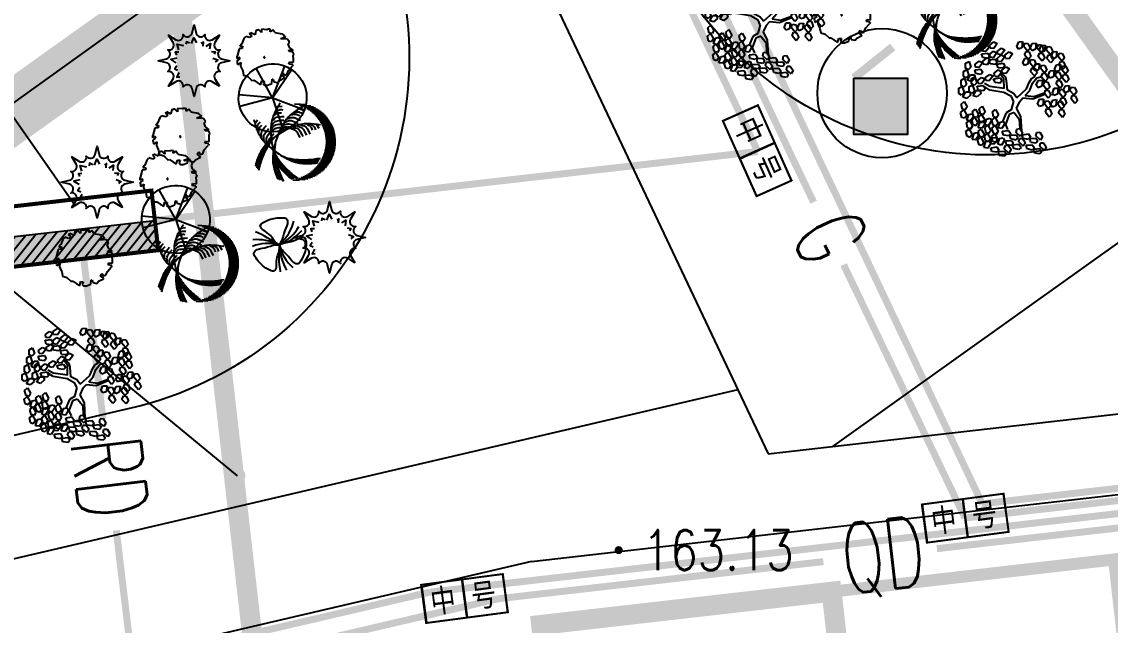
# Model space of a CAD drawing. Extents: x -809667 to 586099, y 3084146 to 3634412.
# Drawn here: x 381281.8 to 381308.98, y 3086108.01 to 3086123.09 of the extents above; entities that cross this region are included whole.
import ezdxf
from ezdxf.enums import TextEntityAlignment as Align

# ---------------------------------------------------------------- set-up
doc = ezdxf.new("R2010")
doc.units = 0
doc.header["$LTSCALE"] = 0.5
doc.header["$PDSIZE"] = 0.2
doc.linetypes.add('CONTINOUS', pattern=[0])
doc.layers.get('0').update_dxf_attribs({"linetype": 'CONTINUOUS'})
for name, color, linetype in [('A-S-TREE', 95, 'CONTINUOUS'), ('DIM-照明', 3, 'CONTINUOUS'), ('DIM-箱柜', 3, 'CONTINUOUS'), ('DIM-通讯', 3, 'CONTINUOUS'), ('E-DIM-DQ', 7, 'CONTINUOUS'), ('E-SIG_TEXT', 7, 'CONTINUOUS'), ('EQUIP-箱柜', 3, 'CONTINUOUS'), ('GCD', 252, 'CONTINUOUS'), ('JZD', 7, 'CONTINUOUS'), ('TREE', 3, 'CONTINUOUS'), ('WIRE-动力', 2, 'CONTINUOUS'), ('WIRE-照明', 1, 'CONTINUOUS'), ('WIRE-通讯', 4, 'CONTINUOUS'), ('乔木', 84, 'CONTINUOUS'), ('文字', 7, 'CONTINUOUS'), ('树木', 94, 'CONTINUOUS')]:
    doc.layers.add(name, color=color, linetype=linetype)
doc.styles.add('-宋体', font='', dxfattribs={"width": 0.6})
doc.styles.add('_TEL_DIM', font='SIMPLEX', dxfattribs={"width": 0.8, "height": 3.5, "bigfont": 'HZTXT'})
doc.styles.get("Standard").update_dxf_attribs({"font": 'rs.shx', "bigfont": 'hztxt.shx'})
doc.styles.get('-宋体').set_extended_font_data('NSimSun')

# ---------------------------------------------------------------- blocks, each defined once
blk = doc.blocks.new('GC200')
at = {"color": 0, "linetype": 'Continuous', "const_width": 0.2, "flags": 128}
blk.add_lwpolyline([(-0.1, 0, 1), (0.1, 0, 1)], format="xyb", close=True, dxfattribs=at)
blk = doc.blocks.new('幌伞枫')
at = {"layer": '乔木', "color": 0}
for p, q in [((-531, 995), (-450, 1054)), ((-450, 1054), (-384, 1025)), ((-9, 966), (27, 1054)), ((27, 1054), (101, 1061)), ((101, 1061), (86, 944)), ((-685, 826), (-567, 841)), ((-677, 937), (-604, 995)), ((-670, 878), (-677, 937)), ((-604, 870), (-670, 878)), ((-604, 995), (-531, 966)), ((-531, 966), (-604, 870)), ((-567, 841), (-531, 782)), ((-523, 937), (-531, 995)), ((-531, 819), (-457, 878)), ((-450, 929), (-523, 937)), ((-457, 878), (-391, 848)), ((-391, 848), (-457, 746)), ((-384, 1025), (-450, 929)), ((-384, 870), (-303, 937)), ((-377, 819), (-384, 870)), ((-237, 900), (-310, 804)), ((-303, 937), (-237, 900)), ((-237, 797), (-156, 863)), ((-156, 863), (-90, 826)), ((20, 915), (-9, 966)), ((86, 944), (20, 915)), ((123, 966), (145, 1032)), ((196, 878), (123, 966)), ((137, 804), (167, 870)), ((145, 1032), (203, 1025)), ((167, 870), (225, 863)), ((247, 937), (196, 878)), ((203, 1025), (247, 937)), ((225, 863), (262, 775)), ((247, 937), (284, 1025)), ((284, 885), (247, 937)), ((284, 1025), (365, 1032)), ((350, 915), (284, 885)), ((365, 1032), (350, 915)), ((380, 937), (409, 1003)), ((460, 848), (380, 937)), ((402, 775), (424, 841)), ((409, 1003), (468, 995)), ((424, 900), (460, 988)), ((453, 848), (424, 900)), ((424, 841), (482, 834)), ((519, 878), (453, 848)), ((460, 988), (534, 995)), ((504, 900), (460, 848)), ((468, 995), (504, 900)), ((534, 995), (519, 878)), ((556, 900), (578, 966)), ((629, 812), (556, 900)), ((578, 966), (636, 959)), ((681, 870), (629, 812)), ((636, 959), (681, 870)), ((651, 775), (688, 863)), ((688, 863), (761, 870)), ((761, 870), (747, 753)), ((783, 775), (805, 841)), ((805, 841), (864, 834)), ((-993, 643), (-927, 680)), ((-993, 548), (-993, 643)), ((-927, 680), (-890, 570)), ((-810, 628), (-736, 687)), ((-802, 570), (-810, 628)), ((-736, 687), (-663, 658)), ((-663, 658), (-736, 562)), ((-663, 753), (-685, 826)), ((-567, 738), (-663, 753)), ((-663, 687), (-582, 746)), ((-655, 628), (-663, 687)), ((-582, 614), (-655, 628)), ((-582, 746), (-516, 716)), ((-516, 716), (-582, 614)), ((-531, 782), (-567, 738)), ((-545, 709), (-428, 724)), ((-523, 636), (-545, 709)), ((-523, 760), (-531, 819)), ((-457, 746), (-523, 760)), ((-421, 621), (-523, 636)), ((-428, 724), (-384, 665)), ((-384, 665), (-421, 621)), ((-391, 628), (-274, 643)), ((-369, 555), (-391, 628)), ((-384, 738), (-310, 804)), ((-377, 680), (-384, 738)), ((-310, 804), (-377, 819)), ((-310, 672), (-377, 680)), ((-310, 804), (-237, 768)), ((-237, 768), (-310, 672)), ((-274, 643), (-237, 592)), ((-230, 738), (-237, 797)), ((-156, 731), (-230, 738)), ((-90, 826), (-156, 731)), ((108, 650), (145, 738)), ((137, 599), (108, 650)), ((211, 716), (137, 804)), ((203, 628), (137, 599)), ((145, 738), (218, 746)), ((218, 746), (203, 628)), ((262, 775), (211, 716)), ((240, 650), (262, 716)), ((313, 562), (240, 650)), ((262, 716), (321, 709)), ((306, 540), (350, 636)), ((321, 709), (365, 621)), ((350, 636), (424, 636)), ((475, 687), (402, 775)), ((424, 636), (409, 518)), ((526, 746), (475, 687)), ((482, 834), (526, 746)), ((570, 738), (600, 804)), ((644, 650), (570, 738)), ((600, 804), (658, 797)), ((695, 709), (644, 650)), ((681, 724), (651, 775)), ((658, 797), (695, 709)), ((747, 753), (681, 724)), ((857, 687), (783, 775)), ((798, 614), (827, 680)), ((827, 680), (886, 672)), ((908, 746), (857, 687)), ((864, 834), (908, 746)), ((886, 672), (923, 584)), ((-1037, 489), (-971, 525)), ((-1037, 393), (-1037, 489)), ((-942, 518), (-993, 548)), ((-971, 525), (-934, 408)), ((-956, 320), (-898, 423)), ((-890, 570), (-942, 518)), ((-898, 423), (-824, 423)), ((-824, 423), (-810, 364)), ((-817, 518), (-699, 533)), ((-795, 445), (-817, 518)), ((-736, 562), (-802, 570)), ((-699, 430), (-795, 445)), ((-699, 533), (-663, 474)), ((-663, 474), (-699, 430)), ((-611, 371), (-531, 430)), ((-531, 430), (-465, 401)), ((-443, 452), (-369, 518)), ((-435, 393), (-443, 452)), ((-274, 548), (-369, 555)), ((-369, 518), (-296, 481)), ((-296, 481), (-369, 386)), ((-257, 346), (-327, 441)), ((-222, 377), (-311, 462)), ((-296, 511), (-215, 577)), ((-288, 452), (-296, 511)), ((-215, 445), (-288, 452)), ((-237, 592), (-274, 548)), ((-215, 577), (-149, 540)), ((-149, 540), (-215, 445)), ((255, 489), (284, 555)), ((328, 401), (255, 489)), ((284, 555), (336, 548)), ((343, 496), (306, 540)), ((365, 621), (313, 562)), ((380, 459), (328, 401)), ((336, 548), (380, 459)), ((336, 393), (344, 419)), ((409, 518), (343, 496)), ((446, 548), (468, 606)), ((519, 452), (446, 548)), ((460, 386), (490, 452)), ((468, 606), (526, 599)), ((490, 452), (541, 445)), ((570, 511), (519, 452)), ((526, 599), (570, 511)), ((541, 445), (585, 349)), ((592, 408), (629, 496)), ((629, 496), (710, 503)), ((710, 503), (695, 386)), ((717, 525), (754, 614)), ((747, 481), (717, 525)), ((725, 408), (754, 474)), ((813, 503), (747, 481)), ((754, 614), (827, 621)), ((754, 474), (813, 467)), ((871, 525), (798, 614)), ((827, 621), (813, 503)), ((813, 467), (849, 371)), ((849, 525), (871, 592)), ((923, 437), (849, 525)), ((864, 364), (893, 430)), ((871, 592), (930, 584)), ((923, 584), (871, 525)), ((893, 430), (952, 423)), ((974, 496), (923, 437)), ((930, 584), (974, 496)), ((952, 423), (989, 335)), ((-1081, 320), (-1015, 357)), ((-1081, 217), (-1081, 320)), ((-1030, 188), (-1081, 217)), ((-986, 364), (-1037, 393)), ((-978, 239), (-1030, 188)), ((-1015, 357), (-978, 239)), ((-934, 408), (-986, 364)), ((-883, 291), (-956, 320)), ((-927, 195), (-861, 225)), ((-883, 349), (-817, 386)), ((-810, 364), (-883, 291)), ((-883, 247), (-883, 349)), ((-832, 217), (-883, 247)), ((-861, 225), (-824, 114)), ((-780, 269), (-832, 217)), ((-817, 386), (-780, 269)), ((-773, 203), (-655, 217)), ((-758, 313), (-685, 371)), ((-751, 254), (-758, 313)), ((-685, 247), (-751, 254)), ((-685, 371), (-619, 342)), ((-619, 342), (-685, 247)), ((-655, 217), (-611, 158)), ((-531, 195), (-633, 254)), ((-604, 313), (-611, 371)), ((-538, 305), (-604, 313)), ((-465, 401), (-538, 305)), ((-457, 342), (-332, 364)), ((-428, 276), (-457, 342)), ((-369, 386), (-435, 393)), ((-332, 261), (-428, 276)), ((-332, 364), (-296, 305)), ((-296, 305), (-332, 261)), ((-252, 158), (-257, 346)), ((-206, 307), (-222, 377)), ((-188, 124), (-206, 307)), ((174, 151), (225, 276)), ((225, 276), (277, 357)), ((240, 122), (291, 261)), ((277, 357), (336, 393)), ((291, 261), (372, 364)), ((365, 225), (402, 313)), ((402, 173), (365, 225)), ((372, 364), (468, 393)), ((402, 313), (482, 320)), ((534, 291), (460, 386)), ((482, 320), (468, 203)), ((497, 225), (526, 291)), ((570, 136), (497, 225)), ((526, 291), (585, 283)), ((585, 349), (534, 291)), ((585, 283), (622, 188)), ((629, 357), (592, 408)), ((695, 386), (629, 357)), ((798, 320), (725, 408)), ((747, 247), (769, 313)), ((820, 158), (747, 247)), ((769, 313), (827, 305)), ((849, 371), (798, 320)), ((871, 217), (820, 158)), ((827, 305), (871, 217)), ((937, 276), (864, 364)), ((879, 122), (923, 210)), ((923, 210), (996, 217)), ((989, 335), (937, 276)), ((996, 217), (981, 100)), ((-1125, 166), (-1059, 195)), ((-1125, 63), (-1125, 166)), ((-1074, 34), (-1125, 63)), ((-1022, 85), (-1074, 34)), ((-1059, 195), (-1022, 85)), ((-1044, -10), (-986, 92)), ((-986, 92), (-912, 92)), ((-898, 34), (-971, -32)), ((-927, 92), (-927, 195)), ((-876, 63), (-927, 92)), ((-912, 92), (-898, 34)), ((-824, 114), (-876, 63)), ((-846, 19), (-788, 122)), ((-773, -3), (-846, 19)), ((-788, 122), (-714, 122)), ((-751, 129), (-773, 203)), ((-699, 63), (-773, -3)), ((-648, 114), (-751, 129)), ((-714, 122), (-699, 63)), ((-611, 158), (-648, 114)), ((-531, 129), (-641, 203)), ((-252, 158), (-531, 195)), ((-259, 85), (-531, 129)), ((-112, 4), (-259, 85)), ((-76, 63), (-188, 124)), ((-76, -84), (-112, 4)), ((-9, -18), (-76, 63)), ((-9, -18), (174, 151)), ((152, 26), (240, 122)), ((152, 26), (318, 4)), ((295, -42), (527, 53)), ((318, 4), (524, 78)), ((468, 203), (402, 173)), ((519, 63), (541, 129)), ((592, -25), (519, 63)), ((541, 129), (600, 122)), ((622, 188), (570, 136)), ((644, 34), (592, -25)), ((600, 122), (644, 34)), ((673, 70), (710, 166)), ((703, 26), (673, 70)), ((769, 48), (703, 26)), ((710, 166), (783, 166)), ((783, 166), (769, 48)), ((805, 78), (827, 144)), ((879, -18), (805, 78)), ((827, 144), (886, 136)), ((915, 78), (879, 122)), ((930, 41), (879, -18)), ((886, 136), (930, 41)), ((981, 100), (915, 78)), ((1011, 122), (1040, 188)), ((1092, 34), (1011, 122)), ((1033, -40), (1055, 26)), ((1040, 188), (1099, 180)), ((1055, 26), (1114, 19)), ((1143, 92), (1092, 34)), ((1099, 180), (1143, 92)), ((1114, 19), (1158, -69)), ((-1081, -142), (-1022, -91)), ((-1052, -238), (-1081, -142)), ((-971, -32), (-1044, -10)), ((-1022, -91), (-964, -194)), ((-964, -194), (-1000, -253)), ((-736, -231), (-677, -179)), ((-677, -179), (-619, -289)), ((-76, -84), (-120, -253)), ((42, -98), (-20, -221)), ((-9, -18), (-9, -18)), ((-9, -18), (-9, -18)), ((-9, -18), (-9, -18)), ((-9, -18), (-9, -18)), ((-9, -18), (-9, -18)), ((-9, -18), (-9, -18)), ((-9, -18), (-9, -18)), ((-9, -18), (-9, -18)), ((-9, -18), (-9, -18)), ((-9, -18), (-9, -18)), ((-9, -18), (-9, -18)), ((-9, -18), (-9, -18)), ((-9, -18), (-9, -18)), ((-9, -18), (-9, -18)), ((-9, -18), (-9, -18)), ((-9, -18), (-9, -18)), ((-9, -18), (-9, -18)), ((-9, -18), (-9, -18)), ((-9, -18), (-9, -18)), ((-9, -18), (-9, -18)), ((-9, -18), (-9, -18)), ((-9, -18), (-9, -18)), ((-9, -18), (-9, -18)), ((-9, -18), (-9, -18)), ((-9, -18), (-9, -18)), ((-9, -18), (-9, -18)), ((-9, -18), (-9, -18)), ((-9, -18), (-9, -18)), ((-9, -18), (-9, -18)), ((-9, -18), (-9, -18)), ((-9, -18), (-9, -18)), ((-9, -18), (-9, -18)), ((-9, -18), (-9, -18)), ((-9, -18), (-9, -18)), ((-9, -18), (-9, -18)), ((-9, -18), (-9, -18)), ((-9, -18), (-9, -18)), ((-9, -18), (-9, -18)), ((-9, -18), (-9, -18)), ((-9, -18), (-9, -18)), ((42, -98), (109, -22)), ((109, -22), (295, -42)), ((387, -142), (424, -47)), ((424, -187), (387, -142)), ((424, -47), (504, -47)), ((490, -165), (424, -187)), ((504, -47), (490, -165)), ((519, -135), (548, -76)), ((592, -231), (519, -135)), ((548, -76), (607, -84)), ((644, -172), (592, -231)), ((607, -84), (644, -172)), ((644, -150), (681, -62)), ((673, -201), (644, -150)), ((739, -172), (673, -201)), ((681, -62), (754, -54)), ((754, -54), (739, -172)), ((776, -150), (805, -84)), ((849, -238), (776, -150)), ((805, -84), (857, -91)), ((820, -84), (849, -18)), ((893, -172), (820, -84)), ((849, -18), (908, -25)), ((901, -187), (849, -238)), ((857, -91), (901, -187)), ((945, -120), (893, -172)), ((908, -25), (945, -120)), ((1106, -128), (1033, -40)), ((1158, -69), (1106, -128)), ((-1089, -304), (-1030, -253)), ((-1067, -399), (-1089, -304)), ((-1008, -414), (-1067, -399)), ((-1000, -253), (-1052, -238)), ((-1030, -253), (-971, -355)), ((-971, -355), (-1008, -414)), ((-971, -451), (-934, -341)), ((-934, -341), (-868, -326)), ((-839, -377), (-898, -465)), ((-876, -443), (-817, -399)), ((-868, -326), (-839, -377)), ((-861, -282), (-802, -238)), ((-839, -385), (-861, -282)), ((-780, -399), (-839, -385)), ((-817, -399), (-758, -502)), ((-802, -238), (-744, -341)), ((-744, -341), (-780, -399)), ((-744, -392), (-685, -341)), ((-722, -487), (-744, -392)), ((-707, -326), (-736, -231)), ((-655, -348), (-707, -326)), ((-685, -341), (-626, -443)), ((-619, -289), (-655, -348)), ((-589, -429), (-523, -414)), ((-523, -414), (-494, -465)), ((-487, -451), (-428, -399)), ((-479, -289), (-421, -245)), ((-457, -385), (-479, -289)), ((-399, -407), (-457, -385)), ((-428, -399), (-369, -510)), ((-421, -245), (-362, -348)), ((-362, -348), (-399, -407)), ((-215, -311), (-285, -477)), ((-156, -341), (-230, -532)), ((-120, -253), (-215, -311)), ((-61, -304), (-156, -341)), ((-61, -304), (38, -431)), ((-20, -221), (62, -380)), ((62, -380), (79, -664)), ((541, -297), (563, -231)), ((614, -392), (541, -297)), ((563, -231), (622, -238)), ((666, -333), (614, -392)), ((622, -238), (666, -333)), ((791, -311), (820, -245)), ((871, -399), (791, -311)), ((820, -245), (879, -253)), ((915, -341), (871, -399)), ((879, -253), (915, -341)), ((-986, -664), (-927, -620)), ((-978, -502), (-920, -458)), ((-956, -598), (-978, -502)), ((-898, -465), (-971, -451)), ((-898, -620), (-956, -598)), ((-927, -620), (-868, -722)), ((-920, -458), (-861, -561)), ((-861, -561), (-898, -620)), ((-846, -539), (-876, -443)), ((-795, -561), (-846, -539)), ((-758, -502), (-795, -561)), ((-751, -598), (-714, -480)), ((-677, -605), (-751, -598)), ((-751, -664), (-692, -620)), ((-663, -502), (-722, -487)), ((-714, -480), (-648, -465)), ((-692, -620), (-633, -722)), ((-626, -524), (-677, -605)), ((-626, -443), (-663, -502)), ((-648, -465), (-626, -524)), ((-626, -539), (-589, -429)), ((-553, -554), (-626, -539)), ((-626, -590), (-567, -546)), ((-597, -693), (-626, -590)), ((-567, -546), (-509, -649)), ((-494, -465), (-553, -554)), ((-465, -546), (-487, -451)), ((-487, -605), (-428, -554)), ((-457, -700), (-487, -605)), ((-413, -568), (-465, -546)), ((-428, -554), (-369, -664)), ((-369, -510), (-413, -568)), ((-369, -598), (-332, -487)), ((-296, -612), (-369, -598)), ((-332, -487), (-266, -473)), ((-244, -524), (-296, -612)), ((-266, -473), (-244, -524)), ((-230, -532), (-186, -627)), ((-24, -686), (-9, -620)), ((-9, -620), (49, -612)), ((38, -431), (49, -612)), ((49, -612), (101, -700)), ((-964, -759), (-986, -664)), ((-912, -781), (-964, -759)), ((-868, -722), (-912, -781)), ((-868, -818), (-832, -700)), ((-795, -825), (-868, -818)), ((-832, -700), (-766, -686)), ((-744, -744), (-795, -825)), ((-766, -686), (-744, -744)), ((-766, -825), (-699, -774)), ((-736, -921), (-766, -825)), ((-729, -759), (-751, -664)), ((-670, -781), (-729, -759)), ((-699, -774), (-641, -884)), ((-633, -722), (-670, -781)), ((-633, -752), (-575, -708)), ((-611, -847), (-633, -752)), ((-545, -708), (-597, -693)), ((-575, -708), (-516, -810)), ((-516, -810), (-553, -869)), ((-509, -649), (-545, -708)), ((-516, -906), (-479, -788)), ((-494, -766), (-435, -715)), ((-472, -862), (-494, -766)), ((-479, -788), (-413, -781)), ((-406, -722), (-457, -700)), ((-384, -832), (-443, -913)), ((-435, -715), (-377, -818)), ((-413, -781), (-384, -832)), ((-377, -818), (-413, -877)), ((-369, -664), (-406, -722)), ((-377, -913), (-340, -803)), ((-340, -803), (-274, -788)), ((-288, -664), (-171, -649)), ((-266, -737), (-288, -664)), ((-274, -788), (-244, -840)), ((-171, -752), (-266, -737)), ((-171, -649), (-127, -708)), ((-127, -708), (-171, -752)), ((-142, -737), (-24, -730)), ((-127, -810), (-142, -737)), ((-24, -832), (-127, -810)), ((64, -766), (-24, -686)), ((-24, -730), (13, -788)), ((13, -788), (-24, -832)), ((27, -869), (42, -803)), ((42, -803), (101, -803)), ((101, -700), (64, -766)), ((93, -730), (218, -715)), ((115, -803), (93, -730)), ((101, -803), (159, -884)), ((218, -818), (115, -803)), ((218, -715), (255, -774)), ((255, -774), (218, -818)), ((240, -803), (358, -796)), ((262, -877), (240, -803)), ((358, -752), (372, -686)), ((446, -832), (358, -752)), ((358, -796), (394, -847)), ((372, -686), (431, -678)), ((431, -678), (482, -766)), ((482, -766), (446, -832)), ((-685, -935), (-736, -921)), ((-641, -884), (-685, -935)), ((-641, -972), (-604, -862)), ((-567, -987), (-641, -972)), ((-553, -869), (-611, -847)), ((-604, -862), (-538, -847)), ((-516, -899), (-567, -987)), ((-538, -847), (-516, -899)), ((-443, -913), (-516, -906)), ((-509, -979), (-391, -965)), ((-487, -1053), (-509, -979)), ((-413, -877), (-472, -862)), ((-391, -965), (-354, -1023)), ((-354, -1023), (-391, -1067)), ((-303, -928), (-377, -913)), ((-362, -1053), (-244, -1045)), ((-244, -840), (-303, -928)), ((-252, -1001), (-230, -935)), ((-164, -1082), (-252, -1001)), ((-244, -1045), (-208, -1097)), ((-230, -847), (-112, -840)), ((-208, -921), (-230, -847)), ((-230, -935), (-178, -928)), ((-112, -935), (-208, -921)), ((-178, -928), (-120, -1016)), ((-120, -1016), (-164, -1082)), ((-112, -840), (-76, -891)), ((-76, -891), (-112, -935)), ((-90, -921), (27, -913)), ((-68, -994), (-90, -921)), ((27, -1016), (-68, -994)), ((115, -950), (27, -869)), ((27, -913), (71, -972)), ((71, -972), (27, -1016)), ((159, -884), (115, -950)), ((167, -928), (284, -921)), ((189, -1001), (167, -928)), ((284, -1023), (189, -1001)), ((358, -891), (262, -877)), ((284, -921), (328, -979)), ((328, -979), (284, -1023)), ((313, -1009), (431, -994)), ((328, -1082), (313, -1009)), ((394, -847), (358, -891)), ((431, -950), (446, -884)), ((519, -1031), (431, -950)), ((431, -994), (468, -1053)), ((446, -884), (504, -884)), ((504, -884), (556, -965)), ((556, -965), (519, -1031)), ((-391, -1067), (-487, -1053)), ((-347, -1126), (-362, -1053)), ((-244, -1141), (-347, -1126)), ((-208, -1097), (-244, -1141)), ((431, -1097), (328, -1082)), ((468, -1053), (431, -1097))]:
    blk.add_line(p, q, dxfattribs=at)
blk = doc.blocks.new('*E54')
at = {"layer": 'TREE', "color": 0}
blk.add_ellipse((-2.37, 3.56), major_axis=(2.7, 1.39), ratio=1, start_param=0.518575, end_param=0.519414, dxfattribs=at)
blk = doc.blocks.new('A$C4C586FE1')
at = {"layer": 'TREE', "color": 0}
for p, q in [((1100, 2801), (873, 2660)), ((1294, 2743), (1193, 2819)), ((1261, 2599), (1294, 2743)), ((1418, 2836), (1389, 2617)), ((1787, 2660), (1418, 2836)), ((514, 2441), (288, 2276)), ((288, 2276), (288, 2250)), ((288, 2250), (484, 2157)), ((570, 2555), (514, 2441)), ((785, 2557), (585, 2566)), ((842, 2436), (785, 2557)), ((885, 2449), (842, 2436)), ((873, 2660), (885, 2449)), ((1389, 2617), (1261, 2599)), ((1875, 2686), (1787, 2660)), ((2108, 2532), (1875, 2686)), ((2261, 2516), (2108, 2532)), ((2273, 2551), (2261, 2516)), ((2411, 2297), (2336, 2500)), ((2434, 2275), (2411, 2297)), ((2565, 2086), (2434, 2275)), ((171, 1878), (16, 1628)), ((208, 2079), (171, 1878)), ((330, 2136), (208, 2079)), ((422, 2031), (330, 2136)), ((484, 2157), (422, 2031)), ((2577, 1905), (2565, 2086)), ((2688, 2051), (2577, 1905)), ((2666, 1735), (2772, 1843)), ((2724, 1646), (2666, 1735)), ((2799, 1744), (2724, 1646)), ((173, 1443), (0, 1425)), ((0, 1425), (27, 1279)), ((6, 1547), (198, 1550)), ((27, 1279), (67, 1102)), ((67, 988), (67, 1102)), ((198, 1550), (173, 1443)), ((2632, 1202), (2788, 1244)), ((2635, 1086), (2632, 1202)), ((2775, 1105), (2635, 1086)), ((2702, 978), (2775, 1105)), ((2788, 1244), (2821, 1629)), ((67, 988), (157, 906)), ((335, 852), (122, 842)), ((123, 841), (320, 727)), ((157, 906), (291, 931)), ((291, 931), (335, 852)), ((320, 727), (414, 564)), ((414, 564), (369, 464)), ((2275, 501), (2371, 599)), ((2371, 599), (2563, 580)), ((2643, 702), (2702, 978)), ((513, 326), (783, 402)), ((827, 368), (610, 253)), ((783, 402), (827, 368)), ((1176, 133), (821, 132)), ((1176, 133), (1302, 10)), ((1302, 10), (1413, 132)), ((1413, 132), (1432, 0)), ((1540, 5), (1587, 59)), ((1587, 59), (1859, 85)), ((1826, 254), (2000, 124)), ((1859, 85), (1826, 254)), ((2130, 415), (2352, 350)), ((2132, 192), (2130, 415)), ((2419, 413), (2275, 501))]:
    blk.add_line(p, q, dxfattribs=at)
at = {"layer": 'TREE', "color": 0, "extrusion": (0, 0, -1)}
for major_axis, start_param, end_param in [((1003, 1003), -1.011805, -0.945114), ((1003, 1003), -1.426629, -1.413216), ((1003, 1003), -0.139248, -0.081961), ((839, 1144), 0.475418, 0.633835), ((1003, 1003), 0.553886, 0.636541), ((1003, 1003), 4.017991, 4.075425), ((1003, 1003), 1.314933, 1.417635), ((839, 1143), 3.200433, 3.340883), ((839, 1144), 2.942836, 3.115157), ((1003, 1003), 2.270337, 2.346427), ((1003, 1003), 1.829101, 1.934165), ((1003, 1003), 1.573401, 1.638153)]:
    blk.add_ellipse((1418, 1418), major_axis=major_axis, ratio=1, start_param=start_param, end_param=end_param, dxfattribs=at)
at = {"layer": 'TREE', "color": 0, "linetype": 'Continuous'}
for start_param, end_param in [(0.01341, 3.155003), (3.155003, 6.296595)]:
    blk.add_ellipse((1466, 1447), major_axis=(19.2, 19.2), ratio=1, start_param=start_param, end_param=end_param, dxfattribs=at)
at = {"layer": 'TREE', "color": 8, "linetype": 'CONTINOUS', "extrusion": (0, 0, -1), "xscale": 467.4085850556439, "yscale": 467.4085850556439, "zscale": -467.4085850556439, "rotation": 278.9250190116231}
blk.add_blockref('*E54', (-2893, 66), dxfattribs=at)
blk = doc.blocks.new('03')
at = {"layer": '树木', "color": 0}
for p, q in [((-0.472, 1.383), (-0.618, 1.088)), ((-0.428, 1.405), (-0.573, 1.111)), ((-0.385, 1.424), (-0.53, 1.131)), ((-0.343, 1.441), (-0.488, 1.149)), ((-0.303, 1.456), (-0.447, 1.164)), ((-0.263, 1.468), (-0.407, 1.178)), ((-0.224, 1.479), (-0.367, 1.189)), ((-0.186, 1.489), (-0.329, 1.199)), ((-0.148, 1.496), (-0.291, 1.208)), ((-0.112, 1.503), (-0.254, 1.215)), ((-0.076, 1.508), (-0.218, 1.221)), ((-0.04, 1.512), (-0.182, 1.225)), ((-0.005, 1.516), (-0.147, 1.229)), ((0.029, 1.518), (-0.112, 1.231)), ((0.063, 1.519), (-0.078, 1.232)), ((0.097, 1.519), (-0.045, 1.233)), ((0.13, 1.518), (-0.011, 1.232)), ((0.163, 1.516), (0.021, 1.231)), ((0.195, 1.513), (0.054, 1.229)), ((0.227, 1.51), (0.086, 1.225)), ((0.258, 1.506), (0.117, 1.221)), ((0.289, 1.501), (0.148, 1.217)), ((0.32, 1.495), (0.179, 1.211)), ((0.35, 1.488), (0.209, 1.205)), ((0.38, 1.481), (0.239, 1.198)), ((0.409, 1.473), (0.269, 1.19)), ((0.438, 1.464), (0.298, 1.182)), ((0.467, 1.455), (0.327, 1.173)), ((0.496, 1.445), (0.356, 1.163)), ((0.524, 1.434), (0.384, 1.152)), ((0.552, 1.423), (0.412, 1.141)), ((0.579, 1.411), (0.44, 1.129)), ((0.606, 1.398), (0.467, 1.117)), ((0.633, 1.384), (0.494, 1.104)), ((0.66, 1.37), (0.521, 1.09)), ((-0.875, 1.043), (-1.045, 0.699)), ((-0.794, 1.14), (-0.951, 0.823)), ((-0.728, 1.204), (-0.881, 0.896)), ((-0.67, 1.254), (-0.82, 0.951)), ((-0.616, 1.295), (-0.765, 0.994)), ((-0.566, 1.329), (-0.714, 1.031)), ((-0.518, 1.358), (-0.665, 1.062)), ((-0.197, 1.084), (-0.062, 1.101)), ((0.686, 1.355), (0.547, 1.075)), ((0.712, 1.34), (0.573, 1.06)), ((0.737, 1.324), (0.598, 1.044)), ((0.762, 1.307), (0.624, 1.028)), ((0.787, 1.289), (0.649, 1.01)), ((0.811, 1.271), (0.673, 0.992)), ((0.835, 1.252), (0.697, 0.974)), ((0.859, 1.233), (0.721, 0.954)), ((0.883, 1.212), (0.745, 0.934)), ((0.906, 1.191), (0.768, 0.913)), ((0.928, 1.169), (0.791, 0.892)), ((0.95, 1.146), (0.813, 0.869)), ((0.972, 1.123), (0.835, 0.846)), ((0.994, 1.098), (0.857, 0.822)), ((1.015, 1.073), (0.878, 0.797)), ((1.035, 1.047), (0.899, 0.771)), ((1.055, 1.02), (0.919, 0.744)), ((-0.86, 0.779), (-0.766, 0.877)), ((-0.795, 0.668), (-0.782, 0.7)), ((-0.782, 0.7), (-0.769, 0.724)), ((-0.769, 0.724), (-0.755, 0.744)), ((-0.755, 0.744), (-0.737, 0.761)), ((-0.737, 0.761), (-0.713, 0.779)), ((-0.713, 0.779), (-0.683, 0.8)), ((-0.701, 0.662), (-0.677, 0.68)), ((-0.677, 0.68), (-0.647, 0.701)), ((-0.337, 0.801), (-0.289, 0.833)), ((-0.337, 0.672), (-0.302, 0.707)), ((-0.302, 0.9), (-0.254, 0.932)), ((-0.302, 0.707), (-0.271, 0.733)), ((-0.289, 0.833), (-0.251, 0.857)), ((-0.271, 0.733), (-0.237, 0.751)), ((-0.254, 0.932), (-0.216, 0.957)), ((-0.251, 0.857), (-0.221, 0.874)), ((-0.237, 0.751), (-0.198, 0.763)), ((-0.221, 0.874), (-0.196, 0.885)), ((-0.216, 0.957), (-0.187, 0.974)), ((-0.198, 0.763), (-0.148, 0.77)), ((-0.196, 0.885), (-0.172, 0.891)), ((-0.187, 0.974), (-0.161, 0.985)), ((-0.172, 0.891), (-0.147, 0.893)), ((-0.161, 0.985), (-0.138, 0.991)), ((-0.148, 0.77), (-0.082, 0.775)), ((-0.147, 0.893), (-0.118, 0.892)), ((-0.138, 0.991), (-0.113, 0.992)), ((-0.118, 0.892), (-0.081, 0.889)), ((-0.113, 0.992), (-0.083, 0.991)), ((-0.083, 0.991), (-0.047, 0.988)), ((-0.082, 0.775), (0.003, 0.779)), ((1.075, 0.992), (0.939, 0.717)), ((1.094, 0.963), (0.958, 0.688)), ((1.112, 0.933), (0.977, 0.658)), ((1.13, 0.902), (0.995, 0.628)), ((1.148, 0.869), (1.012, 0.596)), ((1.165, 0.835), (1.029, 0.562)), ((1.181, 0.8), (1.046, 0.528)), ((1.196, 0.764), (1.061, 0.492)), ((1.211, 0.725), (1.076, 0.454)), ((1.224, 0.685), (1.09, 0.415)), ((-0.825, 0.57), (-0.808, 0.625)), ((-0.808, 0.625), (-0.795, 0.668)), ((-0.789, 0.471), (-0.772, 0.526)), ((-0.772, 0.526), (-0.759, 0.569)), ((-0.759, 0.569), (-0.746, 0.601)), ((-0.746, 0.601), (-0.733, 0.625)), ((-0.733, 0.625), (-0.719, 0.645)), ((-0.719, 0.645), (-0.701, 0.662)), ((-0.711, 0.308), (-0.708, 0.371)), ((-0.708, 0.371), (-0.704, 0.42)), ((-0.704, 0.42), (-0.696, 0.46)), ((-0.696, 0.46), (-0.681, 0.495)), ((-0.681, 0.495), (-0.658, 0.529)), ((-0.658, 0.529), (-0.623, 0.567)), ((-0.637, 0.322), (-0.629, 0.362)), ((-0.629, 0.362), (-0.615, 0.396)), ((-0.623, 0.567), (-0.576, 0.612)), ((-0.615, 0.396), (-0.591, 0.43)), ((-0.591, 0.43), (-0.557, 0.468)), ((-0.576, 0.612), (-0.512, 0.669)), ((-0.557, 0.468), (-0.509, 0.513)), ((-0.525, 0.332), (-0.49, 0.369)), ((-0.509, 0.513), (-0.445, 0.57)), ((-0.49, 0.369), (-0.442, 0.414)), ((-0.442, 0.414), (-0.379, 0.471)), ((-0.399, 0.387), (-0.358, 0.435)), ((-0.388, 0.506), (-0.347, 0.553)), ((-0.378, 0.625), (-0.337, 0.672)), ((-0.378, 0.334), (-0.314, 0.391)), ((-0.358, 0.435), (-0.323, 0.47)), ((-0.358, 0.332), (-0.324, 0.368)), ((-0.347, 0.553), (-0.313, 0.589)), ((-0.324, 0.368), (-0.292, 0.394)), ((-0.323, 0.47), (-0.292, 0.496)), ((-0.313, 0.589), (-0.281, 0.615)), ((-0.292, 0.496), (-0.259, 0.514)), ((-0.292, 0.394), (-0.259, 0.411)), ((-0.281, 0.615), (-0.248, 0.632)), ((-0.259, 0.514), (-0.219, 0.525)), ((-0.259, 0.411), (-0.219, 0.423)), ((-0.248, 0.632), (-0.208, 0.644)), ((-0.219, 0.525), (-0.169, 0.533)), ((-0.219, 0.423), (-0.169, 0.43)), ((-0.208, 0.644), (-0.158, 0.651)), ((-0.169, 0.533), (-0.103, 0.538)), ((-0.169, 0.43), (-0.104, 0.435)), ((-0.158, 0.651), (-0.092, 0.656)), ((-0.104, 0.435), (-0.018, 0.439)), ((-0.103, 0.538), (-0.018, 0.542)), ((-0.092, 0.656), (-0.007, 0.66)), ((1.237, 0.643), (1.103, 0.373)), ((1.248, 0.599), (1.115, 0.33)), ((1.259, 0.552), (1.126, 0.284)), ((1.267, 0.502), (1.135, 0.235)), ((1.274, 0.449), (1.143, 0.183)), ((1.279, 0.391), (1.149, 0.127)), ((-1.175, 0.191), (-1.137, 0.321)), ((-1.07, 0.184), (-1.066, 0.208)), ((-1.07, 0.157), (-1.07, 0.184)), ((-1.066, 0.123), (-1.07, 0.157)), ((-1.066, 0.208), (-1.058, 0.232)), ((-1.059, 0.078), (-1.066, 0.123)), ((-1.048, 0.021), (-1.059, 0.078)), ((-1.058, 0.232), (-1.045, 0.259)), ((-1.045, 0.259), (-1.028, 0.291)), ((-0.992, 0.113), (-0.988, 0.137)), ((-0.992, 0.086), (-0.992, 0.113)), ((-0.988, 0.052), (-0.992, 0.086)), ((-0.988, 0.137), (-0.98, 0.161)), ((-0.981, 0.007), (-0.988, 0.052)), ((-0.97, -0.05), (-0.981, 0.007)), ((-0.98, 0.161), (-0.967, 0.188)), ((-0.967, 0.188), (-0.95, 0.22)), ((-0.886, 0.022), (-0.881, 0.063)), ((-0.882, -0.016), (-0.886, 0.022)), ((-0.881, 0.063), (-0.867, 0.112)), ((-0.867, 0.112), (-0.846, 0.174)), ((-0.846, 0.174), (-0.816, 0.254)), ((-0.781, -0.035), (-0.776, 0.006)), ((-0.776, 0.006), (-0.763, 0.055)), ((-0.763, 0.055), (-0.741, 0.118)), ((-0.741, 0.118), (-0.711, 0.197)), ((-0.658, -0.001), (-0.636, 0.061)), ((-0.644, 0.21), (-0.642, 0.272)), ((-0.642, 0.272), (-0.637, 0.322)), ((-0.636, 0.061), (-0.606, 0.141)), ((-0.577, 0.111), (-0.575, 0.174)), ((-0.575, 0.174), (-0.571, 0.223)), ((-0.571, 0.223), (-0.563, 0.263)), ((-0.564, -0.042), (-0.542, 0.02)), ((-0.563, 0.263), (-0.548, 0.298)), ((-0.548, 0.298), (-0.525, 0.332)), ((-0.542, 0.02), (-0.512, 0.1)), ((-0.513, 0.031), (-0.511, 0.094)), ((-0.511, 0.094), (-0.507, 0.143)), ((-0.507, 0.143), (-0.498, 0.183)), ((-0.498, 0.183), (-0.484, 0.218)), ((-0.484, 0.218), (-0.46, 0.252)), ((-0.46, 0.252), (-0.426, 0.289)), ((-0.426, 0.289), (-0.378, 0.334)), ((-0.4, 0.285), (-0.358, 0.332)), ((1.256, 0.074), (1.135, -0.17)), ((1.273, 0.175), (1.147, -0.078)), ((1.282, 0.328), (1.152, 0.066)), ((1.28, 0.257), (1.152, -0.001)), ((-0.871, -0.055), (-0.882, -0.016)), ((-0.852, -0.1), (-0.871, -0.055)), ((-0.825, -0.157), (-0.852, -0.1)), ((-0.778, -0.072), (-0.781, -0.035)), ((-0.766, -0.112), (-0.778, -0.072)), ((-0.747, -0.157), (-0.766, -0.112)), ((-0.72, -0.214), (-0.747, -0.157)), ((-0.676, -0.091), (-0.671, -0.05)), ((-0.673, -0.129), (-0.676, -0.091)), ((-0.662, -0.168), (-0.673, -0.129)), ((-0.671, -0.05), (-0.658, -0.001)), ((-0.642, -0.214), (-0.662, -0.168)), ((-0.62, -0.411), (-0.658, -0.334)), ((-0.615, -0.27), (-0.642, -0.214)), ((-0.582, -0.132), (-0.577, -0.091)), ((-0.579, -0.17), (-0.582, -0.132)), ((-0.568, -0.209), (-0.579, -0.17)), ((-0.577, -0.091), (-0.564, -0.042)), ((-0.549, -0.255), (-0.568, -0.209)), ((-0.522, -0.311), (-0.549, -0.255)), ((-0.507, -0.373), (-0.545, -0.296)), ((-0.413, -0.332), (-0.451, -0.255)), ((-0.382, -0.39), (-0.413, -0.332)), ((1.213, -0.081), (1.117, -0.275)), ((-0.969, -0.678), (-1.039, -0.562)), ((-0.93, -0.537), (-0.942, -0.502)), ((-0.919, -0.564), (-0.93, -0.537)), ((-0.908, -0.586), (-0.919, -0.564)), ((-0.893, -0.606), (-0.908, -0.586)), ((-0.872, -0.624), (-0.893, -0.606)), ((-0.845, -0.645), (-0.872, -0.624)), ((-0.807, -0.67), (-0.845, -0.645)), ((-0.825, -0.529), (-0.837, -0.494)), ((-0.814, -0.556), (-0.825, -0.529)), ((-0.803, -0.578), (-0.814, -0.556)), ((-0.758, -0.701), (-0.807, -0.67)), ((-0.788, -0.597), (-0.803, -0.578)), ((-0.767, -0.616), (-0.788, -0.597)), ((-0.733, -0.449), (-0.77, -0.372)), ((-0.74, -0.637), (-0.767, -0.616)), ((-0.703, -0.661), (-0.74, -0.637)), ((-0.702, -0.507), (-0.733, -0.449)), ((-0.653, -0.692), (-0.703, -0.661)), ((-0.675, -0.55), (-0.702, -0.507)), ((-0.648, -0.582), (-0.675, -0.55)), ((-0.618, -0.605), (-0.648, -0.582)), ((-0.589, -0.469), (-0.62, -0.411)), ((-0.582, -0.623), (-0.618, -0.605)), ((-0.562, -0.512), (-0.589, -0.469)), ((-0.536, -0.64), (-0.582, -0.623)), ((-0.535, -0.543), (-0.562, -0.512)), ((-0.476, -0.659), (-0.536, -0.64)), ((-0.506, -0.567), (-0.535, -0.543)), ((-0.476, -0.431), (-0.507, -0.373)), ((-0.469, -0.585), (-0.506, -0.567)), ((-0.449, -0.474), (-0.476, -0.431)), ((-0.423, -0.602), (-0.469, -0.585)), ((-0.422, -0.505), (-0.449, -0.474)), ((-0.363, -0.621), (-0.423, -0.602)), ((-0.393, -0.529), (-0.422, -0.505)), ((-0.356, -0.547), (-0.393, -0.529)), ((-0.355, -0.433), (-0.382, -0.39)), ((-0.31, -0.564), (-0.356, -0.547)), ((-0.328, -0.465), (-0.355, -0.433)), ((-0.299, -0.488), (-0.328, -0.465)), ((-0.25, -0.583), (-0.31, -0.564)), ((-0.262, -0.506), (-0.299, -0.488)), ((-0.216, -0.524), (-0.262, -0.506)), ((-0.156, -0.542), (-0.216, -0.524))]:
    blk.add_line(p, q, dxfattribs=at)
for centre, radius, start, end in [((1.529, 0.053), 2.01, 145.484, 157.144), ((1.13, 1.067), 2.01, 184.5918, 196.2518), ((0.723, 0.392), 1.136, 157.144, 178.0247), ((-1.695, 1.287), 2.564, 344.0494, 348.9103), ((-1.525, 1.295), 2.429, 341.9996, 346.9383), ((-0.949, 1.103), 1.865, 340.6014, 347.749), ((0.29, 0.822), 1.136, 196.2518, 217.1325), ((2.203, 0.341), 2.616, 178.0247, 188.7387), ((-1.695, 1.287), 2.564, 331.6293, 339.1884), ((-0.949, 1.103), 1.865, 330.5829, 340.6014), ((-1.525, 1.295), 2.429, 336.1061, 341.9996), ((-1.695, 1.287), 2.564, 339.1884, 344.0494), ((-0.615, 0.978), 1.543, 333.0784, 341.8041), ((-1.037, 1.127), 2.015, 333.2953, 346.1281), ((-0.615, 0.978), 1.543, 341.8041, 348.6651), ((0.455, 1.367), 2.01, 212.167, 223.827), ((1.471, 1.716), 2.616, 217.1325, 227.8465), ((-1.525, 1.295), 2.429, 320.6626, 328.3844), ((-1.695, 1.287), 2.564, 324.0702, 331.6293), ((-0.615, 0.978), 1.543, 310.3156, 321.697), ((-0.949, 1.103), 1.865, 321.6616, 330.5829), ((-0.255, 0.733), 1.141, 313.3698, 333.2953), ((-1.525, 1.295), 2.429, 328.3844, 336.1061), ((-0.615, 0.978), 1.543, 321.697, 333.0784), ((-0.176, 0.762), 1.136, 223.827, 244.7077), ((0.457, 2.1), 2.616, 244.7077, 255.4217), ((2.109, 0.327), 2.521, 188.7387, 199.6532), ((1.426, 0.349), 1.865, 199.0237, 207.9449), ((1.834, 0.799), 2.429, 206.9459, 214.6677), ((1.894, 0.958), 2.564, 210.3535, 217.9126), ((1.407, 1.646), 2.521, 227.8465, 238.7609), ((-1.203, 1.737), 2.521, 302.4554, 313.3698), ((-0.949, 1.103), 1.865, 312.7403, 321.6616), ((-0.232, 2.062), 2.564, 284.5956, 292.1547), ((0.142, 1.391), 1.865, 283.5492, 293.5677), ((0.1, 1.47), 2.015, 286.2616, 299.0944), ((-0.11, 1.943), 2.429, 289.0724, 294.9659), ((-0.232, 2.062), 2.564, 292.1547, 297.0157), ((0.142, 1.391), 1.865, 293.5677, 300.7153), ((-0.11, 1.943), 2.429, 294.9659, 299.9046), ((0.278, 1.061), 1.543, 294.7704, 301.6313), ((-0.232, 2.062), 2.564, 297.0157, 301.8766), ((-0.719, 1.316), 2.01, 259.2007, 270.8607), ((-0.706, 0.442), 1.136, 270.8607, 291.7414), ((1.177, 0.094), 1.543, 196.5989, 207.9803), ((-1.254, 1.817), 2.616, 291.7414, 302.4554), ((0.808, -0.138), 1.141, 199.6532, 219.5786), ((1.426, 0.349), 1.865, 207.9449, 216.8662), ((0.433, 2.009), 2.521, 255.4217, 266.3361), ((1.177, 0.094), 1.543, 207.9803, 219.3617), ((1.834, 0.799), 2.429, 214.6677, 222.3894), ((1.894, 0.958), 2.564, 217.9126, 225.4718), ((0.863, 1.233), 1.865, 238.1314, 247.0527), ((0.896, 1.839), 2.429, 246.0537, 253.7754), ((0.842, 2.001), 2.564, 249.4612, 257.0204), ((0.831, 0.877), 1.543, 235.7067, 247.0881), ((0.142, 1.391), 1.865, 265.7066, 274.6279), ((-0.11, 1.943), 2.429, 273.6289, 281.3506), ((-0.232, 2.062), 2.564, 277.0364, 284.5956), ((0.278, 1.061), 1.543, 263.2819, 274.6633), ((0.691, 0.465), 1.141, 238.7609, 258.6864), ((0.863, 1.233), 1.865, 247.0527, 255.974), ((0.896, 1.839), 2.429, 253.7754, 261.4972), ((0.831, 0.877), 1.543, 247.0881, 258.4695), ((0.842, 2.001), 2.564, 257.0204, 264.5795), ((0.345, 0.631), 1.141, 266.3361, 286.2616), ((0.142, 1.391), 1.865, 274.6279, 283.5492), ((-0.11, 1.943), 2.429, 281.3506, 289.0724), ((0.278, 1.061), 1.543, 274.6633, 286.0447), ((0.863, 1.233), 1.865, 255.974, 265.9925), ((0.863, 1.323), 2.015, 258.6864, 271.5192), ((0.831, 0.877), 1.543, 258.4695, 267.1952), ((0.896, 1.839), 2.429, 261.4972, 267.3907), ((0.842, 2.001), 2.564, 264.5795, 269.4404), ((0.278, 1.061), 1.543, 286.0447, 294.7704), ((0.863, 1.233), 1.865, 265.9925, 273.1401), ((0.831, 0.877), 1.543, 267.1952, 274.0561), ((0.896, 1.839), 2.429, 267.3907, 272.3294), ((0.842, 2.001), 2.564, 269.4404, 274.3014), ((1.483, 0.42), 2.015, 219.5786, 232.4114), ((1.426, 0.349), 1.865, 216.8662, 226.8847), ((1.177, 0.094), 1.543, 219.3617, 228.0874), ((1.834, 0.799), 2.429, 222.3894, 228.2829), ((1.894, 0.958), 2.564, 225.4718, 230.3327), ((1.426, 0.349), 1.865, 226.8847, 234.0323), ((1.834, 0.799), 2.429, 228.2829, 233.2216), ((1.894, 0.958), 2.564, 230.3327, 235.1936), ((1.177, 0.094), 1.543, 228.0874, 234.9484)]:
    blk.add_arc(centre, radius, start, end, dxfattribs=at)
blk = doc.blocks.new('TREE1')
at = {"layer": 'A-S-TREE', "color": 0}
for p, q in [((-50, 23), (36, 4021)), ((-50, 23), (-3120, 2586)), ((-49, 22), (-3255, -2371)), ((-49, 23), (-2621, -3042)), ((-50, 23), (629, -3920)), ((-50, 23), (3590, -1636)), ((-50, 23), (3937, -304))]:
    blk.add_line(p, q, dxfattribs=at)
blk.add_ellipse((-50, 22), major_axis=(4000, 0), ratio=0.9999998, dxfattribs=at)
blk = doc.blocks.new('T-7')
at = {"layer": 'TREE', "color": 8, "ltscale": 200, "xscale": 0.4020618556701031, "yscale": 0.4020618556701031, "zscale": 0.4020618556701031, "rotation": 199.2879054791862}
blk.add_blockref('TREE1', (4, 110), dxfattribs=at)
blk = doc.blocks.new('红枫')
at = {"color": 0}
blk.add_lwpolyline([(1297, -1371), (924, -1143, 0.665495), (552, -1412, 0.665495), (98, -1485), (-4, -1910), (-107, -1485, 0.665495), (-561, -1412, 0.665495), (-933, -1143), (-1306, -1371), (-1078, -998, 0.665495), (-1348, -625, 0.665495), (-1420, -172), (-1845, -69), (-1420, 34, 0.665495), (-1348, 487, 0.665495), (-1078, 859), (-1306, 1233), (-933, 1005, 0.665495), (-561, 1274, 0.665495), (-107, 1347), (-4, 1772), (98, 1347, 0.665495), (552, 1274, 0.665495), (924, 1005), (1297, 1233), (1069, 859, 0.665495), (1339, 487, 0.665495), (1411, 34), (1836, -69), (1411, -172, 0.665495), (1339, -625, 0.665495), (1069, -998)], format="xyb", close=True, dxfattribs=at)
blk.add_lwpolyline([(1297, -1371), (924, -1143, 0.665495), (552, -1412, 0.665495), (98, -1485), (-4, -1910), (-107, -1485, 0.665495), (-561, -1412, 0.665495), (-933, -1143), (-1306, -1371), (-1078, -998, 0.665495), (-1348, -625, 0.665495), (-1420, -172), (-1845, -69), (-1420, 34, 0.665495), (-1348, 487, 0.665495), (-1078, 859), (-1306, 1233), (-933, 1005, 0.665495), (-561, 1274, 0.665495), (-107, 1347), (-4, 1772), (98, 1347, 0.665495), (552, 1274, 0.665495), (924, 1005), (1297, 1233), (1069, 859, 0.665495), (1339, 487, 0.665495), (1411, 34), (1836, -69), (1411, -172, 0.665495), (1339, -625, 0.665495), (1069, -998)], format="xyb", close=True, dxfattribs=at)
for points in [[(-783, 497), (-869, 784), (-550, 714)], [(-231, 823), (-394, 901), (-417, 777)], [(-137, 808), (-20, 1111), (120, 855)], [(462, 676), (478, 886), (369, 808)], [(618, 676), (836, 808), (797, 528)], [(-885, 61), (-1188, -9), (-931, -172)], [(-783, 372), (-962, 364), (-908, 217)], [(891, 411), (1085, 388), (1023, 271)], [(968, 69), (1218, -32), (1085, -141)], [(-892, -336), (-994, -484), (-846, -561)], [(-783, -678), (-892, -911), (-737, -896)]]:
    blk.add_lwpolyline(points, dxfattribs=at)
blk = doc.blocks.new('白玉兰')
at = {"color": 0}
for centre, radius, start, end in [((-1261, 1665), 2054, 309.3934, 347.1655), ((-4729, -6984), 8429, 56.1879, 65.279), ((-713, 1844), 1941, 291.8214, 332.6346), ((-478, 2077), 2115, 283.2993, 320.8528), ((-559, -2135), 2214, 76.7033, 111.4018), ((-1148, -2037), 2310, 61.625, 95.1491), ((4371, -556), 4392, 172.1708, 190.6677), ((2827, 107), 2821, 182.2544, 209.8868), ((2146, 475), 2185, 193.3063, 228.4107)]:
    blk.add_arc(centre, radius, start, end, dxfattribs=at)
for points in [[(-33, 16), (-233, 73), (-342, 562), (-1254, 922), (-425, 1375), (-33, 1392), (376, 1386), (477, 1091), (236, 716), (185, 277), (29, 67), (-7, 18)], [(36, -22), (99, -220), (-250, -580), (-51, -1540), (-885, -1095), (-1114, -777), (-1334, -432), (-1142, -186), (-697, -181), (-301, 17), (-41, 2), (21, -1)], [(8, 31), (155, 177), (635, 34), (1395, 653), (1385, -291), (1209, -641), (1004, -995), (697, -939), (487, -546), (129, -287), (22, -49), (-3, 7)]]:
    blk.add_open_spline(points, degree=3, knots=[0, 0, 0, 0, 621.989778, 1340.944545, 1869.007736, 2592.427455, 2798.699245, 2915.827596, 3435.261502, 4029.77129, 4212.300518, 4212.300518, 4212.300518, 4212.300518], dxfattribs=at)
blk = doc.blocks.new('A$C753C54BC')
at = {"layer": 'JZD'}
h = blk.add_hatch(color=0, dxfattribs=at)
h.dxf.hatch_style = 1
h.paths.add_polyline_path([(1.403, 3.061), (3.463, 3.061), (3.463, 0.891), (1.403, 0.891)])
at = {"layer": 'JZD', "color": 0, "const_width": 0.324}
blk.add_lwpolyline([(1.403, 3.061), (2.894, 4.258)], dxfattribs=at)
at = {"layer": 'JZD', "color": 0}
blk.add_lwpolyline([(1.403, 3.061), (3.463, 3.061), (3.463, 0.891), (1.403, 0.891)], close=True, dxfattribs=at)
blk.add_circle((2.485, 2.485), 2.485, dxfattribs=at)
blk = doc.blocks.new('23424')
at = {"layer": '文字', "color": 8, "linetype": 'Continuous'}
for p, q in [((382073.966, 3087658.947), (382047.699, 3087640.188)), ((382032.837, 3087639.457), (382022.144, 3087648.275)), ((382046.091, 3087640.004), (382080.703, 3087643.959))]:
    blk.add_line(p, q, dxfattribs=at)
at = {"layer": '文字', "color": 8, "linetype": 'Continuous', "const_width": 1.5, "flags": 128}
blk.add_lwpolyline([(381946.121, 3087613.203), (381994.673, 3087618.736), (382122.979, 3087633.36), (382085.357, 3087680.522), (382079.341, 3087692.816), (382078.756, 3087691.314), (382079.068, 3087689.497), (382078.011, 3087686.364), (382075.533, 3087683.035), (382011.093, 3087637.014), (382008.188, 3087643.04), (381997.553, 3087635.653), (381988.443, 3087636.172), (381958.673, 3087631.192)], dxfattribs=at)
at = {"layer": '文字', "color": 8, "linetype": 'Continuous', "flags": 128}
blk.add_lwpolyline([(382006.139, 3087724.42), (382046.091, 3087640.004)], dxfattribs=at)
for points in [[(382005.742, 3087718.246), (382036.264, 3087653.754, -0.477892), (382030.178, 3087641.14), (382005.304, 3087635.326, -0.026829), (382004.671, 3087635.213), (381969.502, 3087630.889)], [(382040.182, 3087637.316), (382080.93, 3087641.972, 0.590353), (382086.929, 3087656.546), (382085.054, 3087658.882, 0.397913), (382072.803, 3087660.574), (382056.804, 3087649.148, -0.467402), (382043.438, 3087652.622), (382041.63, 3087656.442, -0.362953), (382043.566, 3087663.892), (382070.456, 3087683.095), (382066.969, 3087687.978)], [(382045.335, 3087641.602), (382005.987, 3087632.404, -0.026829), (382005.037, 3087632.235), (381966.323, 3087627.476)], [(382040.182, 3087637.316), (382006.67, 3087629.483, -0.026829), (382005.403, 3087629.258), (381966.689, 3087624.498)]]:
    blk.add_lwpolyline(points, format="xyb", dxfattribs=at)
at = {"layer": '文字', "color": 8, "linetype": 'Continuous', "const_width": 0.5, "flags": 128}
for points in [[(382031.375, 3087651.509), (382078.657, 3087685.277), (382087.259, 3087673.233), (382095.357, 3087663.139), (382111.738, 3087642.615), (382108.052, 3087633.691), (382034.372, 3087625.273)], [(382045.953, 3087661.92), (382078.657, 3087685.277), (382086.92, 3087673.728), (382073.899, 3087664.429), (382074.771, 3087663.208), (382072.167, 3087661.349), (382071.295, 3087662.569), (382056.81, 3087652.224), (382057.682, 3087651.004), (382055.077, 3087649.144)], [(382041.526, 3087626.091), (382108.052, 3087633.691), (382111.738, 3087642.615), (382095.357, 3087663.138), (382089.417, 3087658.397), (382101.577, 3087643.163), (382100.467, 3087640.474), (382047.916, 3087634.47), (382047.677, 3087636.557), (382040.425, 3087635.728)]]:
    blk.add_lwpolyline(points, close=True, dxfattribs=at)
at = {"layer": '文字', "color": 8, "linetype": 'Continuous'}
blk.add_lwpolyline([(382012.322, 3087638.05), (382064.5, 3087675.537)], dxfattribs=at)
for points, const_width in [([(382047.677, 3087636.557), (382096.929, 3087642.183, 0.589508), (382097.865, 3087644.448), (382087.776, 3087657.087), (382089.417, 3087658.397), (382101.577, 3087643.163), (382100.467, 3087640.474), (382047.916, 3087634.47)], 0.3), ([(382054.97, 3087635.276), (382054.732, 3087637.362), (382096.929, 3087642.183, 0.590827), (382097.865, 3087644.448), (382087.776, 3087657.087), (382089.417, 3087658.397), (382101.577, 3087643.163), (382100.467, 3087640.474)], 0.3), ([(382032.914, 3087639.393, 1), (382032.76, 3087639.52, 1)], 0.2)]:
    blk.add_lwpolyline(points, format="xyb", close=True, dxfattribs=dict(at, const_width=const_width))
for name, p, xscale, yscale, zscale in [('幌伞枫', (382045.992, 3087650.836), 0.0013, 0.0013, 0.0013), ('红枫', (382031.757, 3087649.86), 0.000487636998295784, 0.000487636998295784, 0.04876370063039211), ('A$C753C54BC', (382047.322, 3087647.402), 0.65, 0.65, 0.65), ('幌伞枫', (382052.316, 3087648.925), 0.0013, 0.0013, 0.0013), ('T-7', (382033.705, 3087648.841), 0.0005279999999329448, 0.0005279999999329448, 0.0005279999999329448), ('红枫', (382029.337, 3087646.823), 0.000487636998295784, 0.000487636998295784, 0.04876370063039211), ('T-7', (382031.286, 3087645.804), 0.0005279999999329448, 0.0005279999999329448, 0.0005279999999329448), ('红枫', (382035.142, 3087645.446), 0.000487636998295784, 0.000487636998295784, 0.04876370063039211), ('白玉兰', (382033.882, 3087645.223), 0.0004880798049271107, 0.0004880798049271107, 0.04880798235096967), ('幌伞枫', (382028.927, 3087641.767), 0.0013, 0.0013, 0.0013)]:
    blk.add_blockref(name, p, dxfattribs=dict(at, xscale=xscale, yscale=yscale, zscale=zscale))
for name, p, xscale, yscale, zscale, rotation in [('03', (382050.593, 3087650.796), 0.8, 0.8, 0.8, 292.8030004997092), ('A$C4C586FE1', (382048.779, 3087651.548), 0.0005, 0.0005, 0.0005, 169.6965101826048), ('A$C4C586FE1', (382034.363, 3087650.489), 0.0005, 0.0005, 0.0005, 169.6965101826048), ('03', (382034.076, 3087647.754), 0.8, 0.8, 0.8, 292.8030004997092), ('A$C4C586FE1', (382032.263, 3087648.507), 0.0005, 0.0005, 0.0005, 169.6965101826048), ('A$C4C586FE1', (382031.943, 3087647.452), 0.0005, 0.0005, 0.0005, 169.6965101826048), ('03', (382031.656, 3087644.717), 0.8, 0.8, 0.8, 292.8030004997092), ('A$C4C586FE1', (382029.843, 3087645.47), 0.0005, 0.0005, 0.0005, 169.6965101826048)]:
    blk.add_blockref(name, p, dxfattribs=dict(at, xscale=xscale, yscale=yscale, zscale=zscale, rotation=rotation))
ref = blk.add_blockref('GC200', (382042.361, 3087637.596, 163.134), dxfattribs=dict(at, xscale=0.5, yscale=0.5, zscale=0.5))
ref.add_attrib('height', '163.13', dxfattribs={"layer": 'GCD', "linetype": 'Continuous', "height": 1, "width": 0.8}).set_placement((382042.961, 3087637.596, 163.134), align=Align.MIDDLE_LEFT)
blk = doc.blocks.new('*X74')
at = {"color": 0}
for p, q in [((-250, 32.8), (-182.8, 100)), ((-250, 68.2), (-218.2, 100)), ((-247.5, 0), (-147.5, 100)), ((-212.1, 0), (-112.1, 100)), ((-176.8, 0), (-76.8, 100)), ((-141.4, 0), (-41.4, 100)), ((-106.1, 0), (-6.1, 100)), ((-70.7, 0), (29.3, 100)), ((-35.4, 0), (64.6, 100)), ((0, 0), (100, 100)), ((35.4, 0), (135.4, 100)), ((70.7, 0), (170.7, 100)), ((106.1, 0), (206.1, 100)), ((141.4, 0), (241.4, 100)), ((176.8, 0), (250, 73.2)), ((212.1, 0), (250, 37.9)), ((247.5, 0), (250, 2.5))]:
    blk.add_line(p, q, dxfattribs=at)
blk = doc.blocks.new('$equip$00002929')
for p, q in [((-0.75, 0.6), (-0.75, 0)), ((0.75, 0.6), (-0.75, 0.6)), ((0.75, 0), (0.75, 0.6)), ((-0.75, 0.3), (0.75, 0.3)), ((-0.75, 0), (0.75, 0))]:
    blk.add_line(p, q)
for points, const_width in [([(-0.75, 0.6), (-0.75, 0), (0.75, 0), (0.75, 0.6), (-0.75, 0.6), (-0.75, 0)], 0.04), ([(-0.75, 0.15), (0.75, 0.15)], 0.3)]:
    blk.add_lwpolyline(points, dxfattribs=dict(const_width=const_width))
for p in [(0, 0.6), (-0.75, 0.3), (0.75, 0.3), (0, 0)]:
    blk.add_point(p)
at = {"xscale": 0.00300000000061118, "yscale": 0.00300000000061118, "zscale": 0.00300000000061118}
blk.add_blockref('*X74', (0, 0), dxfattribs=at)
at = {"color": 7, "style": '_TEL_DIM', "flags": 1}
for tag in ['A', 'REMARK']:
    blk.add_attdef(tag, text='', height=0.00002, dxfattribs=at).set_placement((0, 0), align=Align.MIDDLE_CENTER)
blk = doc.blocks.new('RQWE')
at = {"layer": 'E-DIM-DQ', "const_width": 0.075, "elevation": -0.017}
for points in [[(78.17, -95.5), (76.567, -95.5), (76.567, -97.004), (78.17, -97.004)], [(79.788, -95.5), (78.185, -95.5), (78.185, -97.004), (79.788, -97.004)]]:
    blk.add_lwpolyline(points, close=True, dxfattribs=at)
at = {"layer": 'E-SIG_TEXT', "color": 3}
for p, q in [((78.185, -95.5, -0.017), (76.582, -95.5, -0.017)), ((76.582, -95.5, -0.017), (76.582, -97.004, -0.017)), ((79.788, -95.5, -0.017), (78.185, -95.5, -0.017)), ((78.185, -95.5, -0.017), (78.185, -97.004, -0.017)), ((78.185, -97.004, -0.017), (78.185, -95.5, -0.017)), ((79.788, -97.004, -0.017), (79.788, -95.5, -0.017)), ((76.582, -97.004, -0.017), (78.185, -97.004, -0.017)), ((78.185, -97.004, -0.017), (79.788, -97.004, -0.017))]:
    blk.add_line(p, q, dxfattribs=at)
at = {"layer": 'E-SIG_TEXT', "color": 3, "style": '-宋体', "width": 0.8}
for s, p in [('中', (76.846, -96.664, -0.017)), ('号', (78.449, -96.664, -0.017))]:
    blk.add_text(s, height=0.9, rotation=360, dxfattribs=at).set_placement(p)

msp = doc.modelspace()

# ---------------------------------------------------------------- linework, layer by layer
at = {"layer": 'DIM-箱柜'}
msp.add_line((381283.098, 3086118.538), (381280.062, 3086122.862), dxfattribs=at)
at = {"layer": 'WIRE-动力', "linetype": 'Continuous', "const_width": 0.175}
for points in [[(381284.081, 3086180.281), (381275.04, 3086176.002), (381305.784, 3086111.042)], [(381320.186, 3086112.692), (381305.774, 3086111.045)]]:
    msp.add_lwpolyline(points, dxfattribs=at)
at = {"layer": 'WIRE-照明', "linetype": 'Continuous', "const_width": 0.175}
for points in [[(381284.988, 3086153.608), (381301.076, 3086119.616)], [(381301.076, 3086119.616), (381301.571, 3086118.582)], [(381302.32, 3086117.019), (381305.352, 3086110.691)], [(381319.764, 3086112.337), (381305.352, 3086110.691)], [(381304.65, 3086109.925), (381318.771, 3086111.539)], [(381293.695, 3086108.674), (381301.815, 3086109.601)], [(381277.005, 3086104.78), (381293.695, 3086108.674)]]:
    msp.add_lwpolyline(points, dxfattribs=at)
at = {"layer": 'WIRE-通讯', "linetype": 'Continuous', "const_width": 0.175}
for points in [[(381289.643, 3086142.106), (381300.178, 3086119.849)], [(381285.12, 3086118.128), (381300.178, 3086119.849)], [(381283.342, 3086117.17), (381283.822, 3086113.165)], [(381291.982, 3086108.838), (381319.306, 3086111.96)], [(381284.155, 3086110.385), (381284.548, 3086107.104)], [(381260.344, 3086101.458), (381291.982, 3086108.838)]]:
    msp.add_lwpolyline(points, dxfattribs=at)

# ---------------------------------------------------------------- block references
at = {"linetype": 'Continuous'}
for p, xscale, yscale, zscale, rotation in [((381335.993, 3086190.682, 0.011), 0.6399999999999998, 0.6399999999999998, 0.6399999999999998, 294.0757879666541), ((381247.695, 3086165.213, 0.011), 0.6399999999999999, 0.6399999999999999, 0.6399999999999999, 7.517267194531851), ((381235.189, 3086163.205, 0.011), 0.6399999999999999, 0.6399999999999999, 0.6399999999999999, 7.517267194531851)]:
    msp.add_blockref('RQWE', p, dxfattribs=dict(at, xscale=xscale, yscale=yscale, zscale=zscale, rotation=rotation))
at = {"layer": 'EQUIP-箱柜', "linetype": 'Continuous', "xscale": 2.5, "yscale": 2.5, "zscale": 2.5, "rotation": 6.51754268005853}
msp.add_blockref('$equip$00002929', (381283.342, 3086117.17), dxfattribs=at)
at = {"layer": '文字', "color": 8, "linetype": 'Continuous'}
msp.add_blockref('23424', (-745.658, -1527.708), dxfattribs=at)

# ---------------------------------------------------------------- texts
at = {"layer": 'DIM-照明', "linetype": 'Continuous', "style": '_TEL_DIM', "width": 0.64}
for s, rotation, p in [('G', 295.6012, (381300.984, 3086117.783)), ('QD', 6.5175, (381302.378, 3086108.785))]:
    msp.add_text(s, height=1.75, rotation=rotation, dxfattribs=at).set_placement(p)
at = {"layer": 'DIM-通讯', "linetype": 'Continuous', "style": '_TEL_DIM', "width": 0.64}
msp.add_text('RD', height=1.75, rotation=276.8343, dxfattribs=at).set_placement((381283.009, 3086112.598))

doc.saveas('drawing.dxf')
